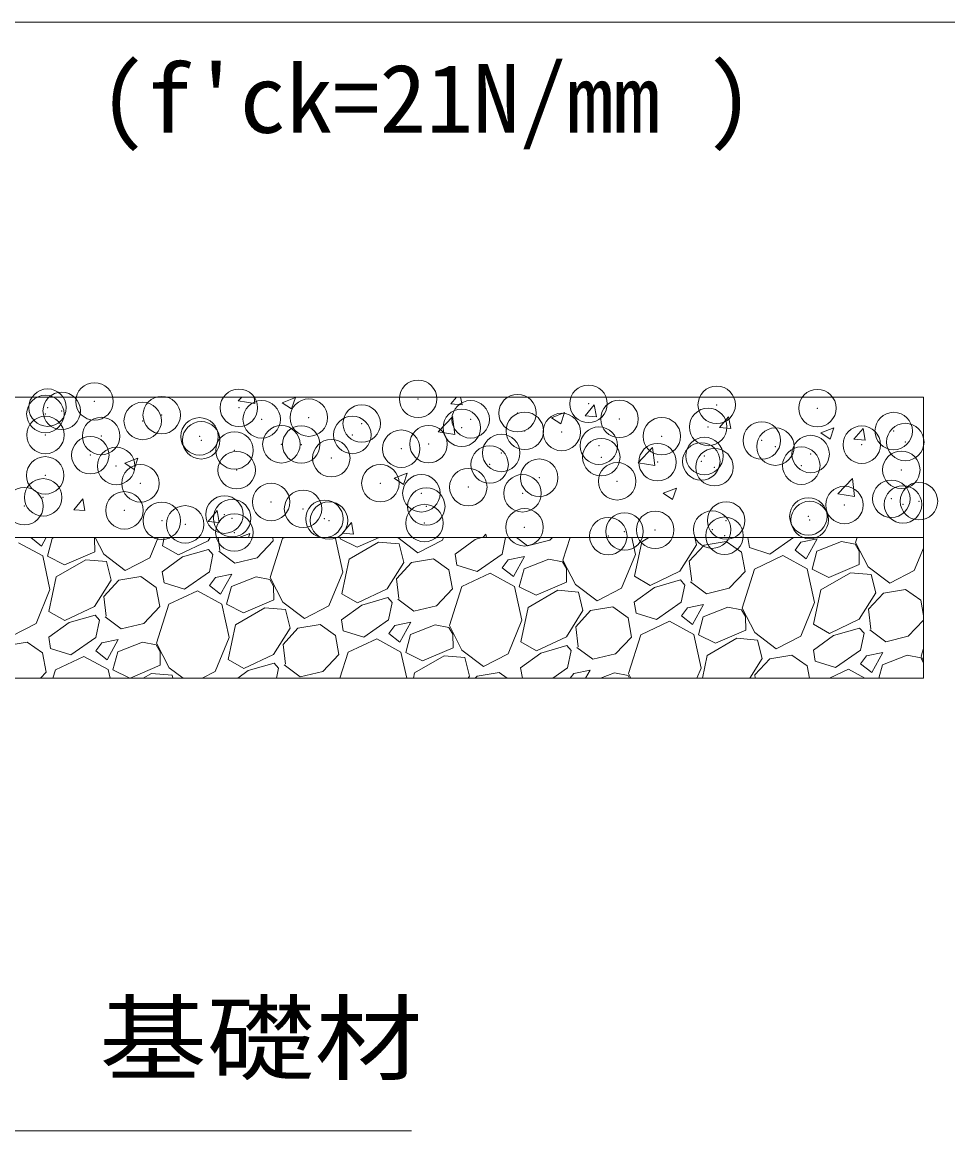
# Model space of a CAD drawing. Units: millimetres at full size; details may follow other scales. Extents: x -112800 to -79200, y 0 to 23760.
# Drawn here: x -97212 to -96217, y 8292 to 9475 of the extents above; entities that cross this region are included whole.
import ezdxf
from ezdxf.enums import TextEntityAlignment as Align

# ---------------------------------------------------------------- set-up
doc = ezdxf.new("R2010")
doc.units = ezdxf.units.MM
doc.header["$LTSCALE"] = 80.0044
doc.header["$PDMODE"] = 32
doc.header["$PDSIZE"] = 40
for name, color, linetype, lineweight in [('0_2', 4, 'Continuous', 13), ('寸法', 6, 'Continuous', 13), ('ﾊｯﾁﾝｸﾞ', 4, 'Continuous', 9)]:
    doc.layers.add(name, color=color, linetype=linetype, lineweight=lineweight)
doc.styles.add('ＭＳ ゴシック', font='')
doc.styles.get('ＭＳ ゴシック').set_extended_font_data('MS Gothic')

msp = doc.modelspace()

# ---------------------------------------------------------------- linework, layer by layer
at = {"layer": '0_2', "color": 7}
for points in [[(-100150, 9075), (-100150, 8925), (-99900, 8925), (-99900, 8342), (-98400, 8342), (-98400, 8925), (-96250, 8925), (-96250, 9075), (-98550, 9075), (-98550, 8492), (-99750, 8492), (-99750, 9075)], [(-98400, 8925), (-96250, 8925), (-96250, 8775), (-98400, 8775)]]:
    msp.add_lwpolyline(points, close=True, dxfattribs=at)
at = {"layer": '寸法'}
for points in [[(-97450, 9075), (-97414.22, 9146.55), (-97250, 9475), (-96216.67, 9475)], [(-97450, 8775), (-97419.39, 8701.09), (-97250, 8292), (-96796.67, 8292)]]:
    msp.add_lwpolyline(points, dxfattribs=at)
at = {"layer": 'ﾊｯﾁﾝｸﾞ'}
for p, q in [((-96981.74, 9071.03), (-96977.94, 9075)), ((-96963.98, 9068.25), (-96964.76, 9075)), ((-96934.68, 9068.96), (-96920.67, 9074.34)), ((-96924.73, 9062.25), (-96920.67, 9074.34)), ((-96754.7, 9067.6), (-96748.49, 9075)), ((-96742.75, 9066.55), (-96744.3, 9075)), ((-96981.76, 9071.01), (-96963.98, 9068.25)), ((-96934.68, 9068.96), (-96924.73, 9062.25)), ((-96754.7, 9067.6), (-96742.75, 9066.56)), ((-96611.25, 9055.05), (-96601.61, 9066.54)), ((-96599.29, 9054), (-96601.61, 9066.54)), ((-96768.29, 9037.93), (-96752.72, 9054.17)), ((-96750.53, 9035.15), (-96752.74, 9054.14)), ((-96647.25, 9052.94), (-96633.25, 9058.32)), ((-96647.25, 9052.94), (-96637.3, 9046.23)), ((-96637.3, 9046.23), (-96633.25, 9058.32)), ((-96611.25, 9055.05), (-96599.29, 9054)), ((-96467.8, 9042.5), (-96458.15, 9053.99)), ((-96455.84, 9041.45), (-96458.15, 9053.99)), ((-96467.8, 9042.5), (-96455.84, 9041.45)), ((-96359.82, 9036.93), (-96345.82, 9042.3)), ((-96349.88, 9030.22), (-96345.82, 9042.3)), ((-96324.34, 9029.95), (-96314.7, 9041.44)), ((-96312.39, 9028.9), (-96314.7, 9041.44)), ((-96768.32, 9037.91), (-96750.53, 9035.15)), ((-96359.82, 9036.93), (-96349.88, 9030.22)), ((-96324.34, 9029.95), (-96312.39, 9028.9)), ((-96554.85, 9004.83), (-96539.27, 9021.06)), ((-96537.08, 9002.05), (-96539.29, 9021.04)), ((-97102.72, 9004.45), (-97088.72, 9009.83)), ((-97102.72, 9004.45), (-97092.77, 8997.74)), ((-97092.77, 8997.74), (-97088.72, 9009.83)), ((-96554.87, 9004.8), (-96537.08, 9002.05)), ((-96815.3, 8988.44), (-96801.29, 8993.81)), ((-96805.35, 8981.73), (-96801.29, 8993.81)), ((-96815.3, 8988.44), (-96805.35, 8981.73)), ((-96341.4, 8971.72), (-96325.82, 8987.96)), ((-96323.63, 8968.94), (-96325.84, 8987.94)), ((-96527.87, 8972.42), (-96513.87, 8977.8)), ((-96527.87, 8972.42), (-96517.92, 8965.71)), ((-96517.92, 8965.71), (-96513.87, 8977.8)), ((-96341.42, 8971.7), (-96323.63, 8968.94)), ((-97157.31, 8954.81), (-97147.66, 8966.3)), ((-97145.35, 8953.77), (-97147.66, 8966.3)), ((-97157.31, 8954.81), (-97145.35, 8953.77)), ((-97013.85, 8942.26), (-97004.21, 8953.75)), ((-97001.9, 8941.22), (-97004.21, 8953.75)), ((-97013.85, 8942.26), (-97001.9, 8941.22)), ((-96870.4, 8929.71), (-96860.76, 8941.2)), ((-96858.45, 8928.67), (-96860.76, 8941.2)), ((-97203.11, 8925), (-97191.66, 8915.98)), ((-97191.66, 8915.98), (-97186.65, 8925)), ((-97180.23, 8924.2), (-97185.36, 8905.07)), ((-97178.19, 8925), (-97180.23, 8924.2)), ((-97135.08, 8924.4), (-97135.43, 8925)), ((-97134.85, 8909.98), (-97135.08, 8924.4)), ((-97134.35, 8925), (-97125.28, 8907.42)), ((-97076.12, 8903.47), (-97067.29, 8925)), ((-97062.46, 8916.21), (-97060.6, 8925)), ((-97013.86, 8921.64), (-97045.57, 8906.56)), ((-97011.73, 8925), (-97013.86, 8921.64)), ((-97001.31, 8911.1), (-97002.97, 8925)), ((-96980.56, 8925), (-96969.34, 8929.31)), ((-96970.78, 8925), (-96969.34, 8929.31)), ((-96961.34, 8903.46), (-96944.23, 8921.43)), ((-96934.34, 8923.9), (-96947.53, 8882.34)), ((-96944.23, 8921.43), (-96944.88, 8925)), ((-96932.01, 8925), (-96934.34, 8923.9)), ((-96877.91, 8924.15), (-96879.46, 8925)), ((-96870.11, 8888.24), (-96877.91, 8924.15)), ((-96872.55, 8925), (-96872.87, 8923.83)), ((-96872.87, 8923.83), (-96854.77, 8914.88)), ((-96870.4, 8929.71), (-96858.45, 8928.67)), ((-96863.39, 8901.82), (-96831.87, 8920.02)), ((-96854.77, 8914.88), (-96831.11, 8925)), ((-96831.87, 8920.02), (-96809.81, 8918.2)), ((-96811.24, 8925), (-96789.8, 8908.74)), ((-96789.8, 8908.74), (-96763.64, 8922.23)), ((-96763.64, 8922.23), (-96762.5, 8925)), ((-96728.56, 8923.08), (-96750.2, 8907.36)), ((-96721.85, 8925), (-96728.56, 8923.08)), ((-96720.37, 8925), (-96717.31, 8928.65)), ((-96716.63, 8925), (-96717.31, 8928.65)), ((-96696.24, 8925), (-96700.01, 8907.23)), ((-96684.48, 8925), (-96672.96, 8916.38)), ((-96672.96, 8916.38), (-96648.85, 8922.22)), ((-96648.85, 8922.22), (-96646.21, 8925)), ((-96627.46, 8925), (-96635.04, 8901.1)), ((-96557.62, 8907), (-96561.53, 8925)), ((-96558.73, 8883.72), (-96550.91, 8920.57)), ((-96550.91, 8920.57), (-96543.24, 8925)), ((-96494.33, 8925), (-96492.37, 8917.19)), ((-96484.21, 8917.05), (-96460.61, 8920.97)), ((-96460.61, 8920.97), (-96444.24, 8909.41)), ((-96435.75, 8914.31), (-96437.53, 8925)), ((-96388.94, 8925), (-96414.01, 8907.46)), ((-96380.9, 8920.11), (-96387.29, 8911.58)), ((-96363.55, 8923.66), (-96380.9, 8920.11)), ((-96375.44, 8902.25), (-96363.55, 8923.66)), ((-96337.67, 8920.83), (-96364.01, 8910.47)), ((-96323.07, 8917.94), (-96337.67, 8920.83)), ((-96320.92, 8925), (-96322.55, 8919.85)), ((-96322.55, 8919.85), (-96309.07, 8893.69)), ((-97190.39, 8905.4), (-97216.33, 8919.52)), ((-97167.26, 8896.12), (-97134.85, 8909.98)), ((-97045.57, 8906.56), (-97062.46, 8916.21)), ((-97013.3, 8912.26), (-97041.05, 8904.32)), ((-97008.59, 8906.9), (-97013.3, 8912.26)), ((-97002.53, 8910.4), (-96985.45, 8897.63)), ((-96809.81, 8918.2), (-96804.86, 8898.43)), ((-96492.37, 8917.19), (-96510.13, 8889.15)), ((-96500.11, 8899.79), (-96484.21, 8917.05)), ((-96440.5, 8888.94), (-96444.24, 8909.41)), ((-96414.01, 8907.46), (-96435.75, 8914.31)), ((-96387.29, 8911.58), (-96375.44, 8902.25)), ((-96364.01, 8910.47), (-96369.14, 8891.34)), ((-96318.87, 8910.67), (-96323.07, 8917.94)), ((-96318.63, 8896.25), (-96318.87, 8910.67)), ((-96259.91, 8889.74), (-96250, 8913.89)), ((-97182.59, 8869.49), (-97190.39, 8905.4)), ((-97185.36, 8905.07), (-97167.26, 8896.12)), ((-97175.88, 8883.06), (-97144.36, 8901.26)), ((-97144.36, 8901.26), (-97122.3, 8899.45)), ((-97125.28, 8907.42), (-97102.28, 8889.99)), ((-97122.3, 8899.45), (-97117.35, 8879.67)), ((-97102.28, 8889.99), (-97076.12, 8903.47)), ((-97041.05, 8904.32), (-97062.69, 8888.6)), ((-97008.59, 8906.9), (-97012.5, 8888.48)), ((-96985.45, 8897.63), (-96961.34, 8903.46)), ((-96871.22, 8864.97), (-96863.39, 8901.82)), ((-96804.86, 8898.43), (-96822.62, 8870.39)), ((-96812.6, 8881.03), (-96796.7, 8898.29)), ((-96796.7, 8898.29), (-96773.1, 8902.22)), ((-96773.1, 8902.22), (-96756.72, 8890.66)), ((-96748.24, 8895.56), (-96750.2, 8907.36)), ((-96700.01, 8907.23), (-96726.5, 8888.71)), ((-96693.39, 8901.36), (-96699.78, 8892.82)), ((-96676.04, 8904.91), (-96693.39, 8901.36)), ((-96687.93, 8883.5), (-96676.04, 8904.91)), ((-96650.15, 8902.07), (-96676.5, 8891.71)), ((-96635.55, 8899.18), (-96650.15, 8902.07)), ((-96631.35, 8891.91), (-96635.55, 8899.18)), ((-96635.04, 8901.1), (-96621.55, 8874.94)), ((-96572.39, 8870.99), (-96557.62, 8907)), ((-96497.58, 8878.61), (-96500.11, 8899.79)), ((-96400.11, 8905.79), (-96430.61, 8891.41)), ((-96374.18, 8891.67), (-96400.11, 8905.79)), ((-96351.04, 8882.39), (-96318.63, 8896.25)), ((-97060.72, 8876.8), (-97062.69, 8888.6)), ((-97012.5, 8888.48), (-97038.99, 8869.95)), ((-96988.53, 8886.15), (-97005.88, 8882.6)), ((-97000.41, 8864.74), (-96988.53, 8886.15)), ((-96884.88, 8852.23), (-96870.11, 8888.24)), ((-96752.98, 8870.18), (-96756.72, 8890.66)), ((-96726.5, 8888.71), (-96748.24, 8895.56)), ((-96712.6, 8887.03), (-96743.1, 8872.66)), ((-96686.66, 8872.91), (-96712.6, 8887.03)), ((-96699.78, 8892.82), (-96687.93, 8883.5)), ((-96676.5, 8891.71), (-96681.63, 8872.58)), ((-96631.11, 8877.5), (-96631.35, 8891.91)), ((-96510.13, 8889.15), (-96541.84, 8874.07)), ((-96457.61, 8870.98), (-96440.5, 8888.94)), ((-96430.61, 8891.41), (-96443.8, 8849.85)), ((-96366.38, 8855.75), (-96374.18, 8891.67)), ((-96369.14, 8891.34), (-96351.04, 8882.39)), ((-96359.66, 8869.33), (-96328.14, 8887.53)), ((-96328.14, 8887.53), (-96306.08, 8885.72)), ((-96309.07, 8893.69), (-96286.07, 8876.26)), ((-96306.08, 8885.72), (-96301.13, 8865.94)), ((-96286.07, 8876.26), (-96259.91, 8889.74)), ((-97183.7, 8846.21), (-97175.88, 8883.06)), ((-97117.35, 8879.67), (-97135.11, 8851.64)), ((-97125.08, 8862.27), (-97109.18, 8879.54)), ((-97109.18, 8879.54), (-97085.58, 8883.46)), ((-97085.58, 8883.46), (-97069.21, 8871.9)), ((-97038.99, 8869.95), (-97060.72, 8876.8)), ((-97005.88, 8882.6), (-97012.26, 8874.06)), ((-97012.26, 8874.06), (-97000.41, 8864.74)), ((-96988.99, 8872.95), (-96994.11, 8853.83)), ((-96962.64, 8883.31), (-96988.99, 8872.95)), ((-96948.04, 8880.43), (-96962.64, 8883.31)), ((-96943.84, 8873.15), (-96948.04, 8880.43)), ((-96947.53, 8882.34), (-96934.04, 8856.18)), ((-96943.6, 8858.74), (-96943.84, 8873.15)), ((-96810.07, 8859.86), (-96812.6, 8881.03)), ((-96743.1, 8872.66), (-96756.28, 8831.1)), ((-96678.86, 8837), (-96686.66, 8872.91)), ((-96681.63, 8872.58), (-96663.53, 8863.64)), ((-96663.53, 8863.63), (-96631.11, 8877.5)), ((-96621.55, 8874.94), (-96598.55, 8857.5)), ((-96541.84, 8874.07), (-96558.73, 8883.72)), ((-96509.57, 8879.78), (-96537.32, 8871.84)), ((-96504.86, 8874.41), (-96509.57, 8879.78)), ((-96504.86, 8874.41), (-96508.77, 8855.99)), ((-96498.8, 8877.91), (-96481.72, 8865.14)), ((-97197.37, 8833.47), (-97182.59, 8869.49)), ((-97122.56, 8841.1), (-97125.08, 8862.27)), ((-97065.47, 8851.43), (-97069.21, 8871.9)), ((-97025.09, 8868.28), (-97055.59, 8853.9)), ((-96999.15, 8854.15), (-97025.09, 8868.28)), ((-96854.33, 8855.32), (-96871.22, 8864.97)), ((-96822.62, 8870.39), (-96854.33, 8855.32)), ((-96822.06, 8861.02), (-96849.81, 8853.08)), ((-96817.34, 8855.66), (-96822.06, 8861.02)), ((-96770.1, 8852.22), (-96752.98, 8870.18)), ((-96672.15, 8850.57), (-96640.63, 8868.77)), ((-96640.63, 8868.77), (-96618.57, 8866.96)), ((-96618.57, 8866.96), (-96613.61, 8847.19)), ((-96598.55, 8857.5), (-96572.39, 8870.99)), ((-96537.32, 8871.84), (-96558.95, 8856.11)), ((-96481.72, 8865.14), (-96457.61, 8870.98)), ((-96367.49, 8832.48), (-96359.66, 8869.33)), ((-96301.13, 8865.94), (-96318.89, 8837.91)), ((-96308.86, 8848.54), (-96292.97, 8865.81)), ((-96292.97, 8865.81), (-96269.37, 8869.73)), ((-96269.37, 8869.73), (-96252.99, 8858.17)), ((-97135.11, 8851.64), (-97166.82, 8836.56)), ((-97082.58, 8833.46), (-97065.47, 8851.43)), ((-97055.59, 8853.9), (-97068.77, 8812.34)), ((-96991.35, 8818.24), (-96999.15, 8854.15)), ((-96994.11, 8853.83), (-96976.01, 8844.88)), ((-96984.64, 8831.82), (-96953.11, 8850.02)), ((-96976.01, 8844.88), (-96943.6, 8858.74)), ((-96953.11, 8850.02), (-96931.05, 8848.2)), ((-96934.04, 8856.18), (-96911.04, 8838.74)), ((-96911.04, 8838.74), (-96884.88, 8852.23)), ((-96849.81, 8853.08), (-96871.44, 8837.36)), ((-96817.34, 8855.66), (-96821.26, 8837.23)), ((-96811.28, 8859.16), (-96794.21, 8846.38)), ((-96794.21, 8846.38), (-96770.1, 8852.22)), ((-96679.97, 8813.72), (-96672.15, 8850.57)), ((-96605.45, 8847.05), (-96581.85, 8850.97)), ((-96581.85, 8850.97), (-96565.48, 8839.41)), ((-96556.99, 8844.31), (-96558.95, 8856.11)), ((-96508.77, 8855.99), (-96535.26, 8837.46)), ((-96502.14, 8850.11), (-96508.53, 8841.58)), ((-96484.8, 8853.66), (-96502.14, 8850.11)), ((-96496.68, 8832.25), (-96484.8, 8853.66)), ((-96458.91, 8850.83), (-96485.26, 8840.47)), ((-96444.31, 8847.94), (-96458.91, 8850.83)), ((-96443.8, 8849.85), (-96430.31, 8823.69)), ((-96381.15, 8819.74), (-96366.38, 8855.75)), ((-96250, 8841.78), (-96252.99, 8858.17)), ((-97166.82, 8836.56), (-97183.7, 8846.21)), ((-97134.54, 8842.26), (-97162.29, 8834.32)), ((-97129.83, 8836.9), (-97134.54, 8842.26)), ((-97123.77, 8840.4), (-97106.69, 8827.63)), ((-96931.05, 8848.2), (-96926.1, 8828.43)), ((-96869.48, 8825.56), (-96871.44, 8837.36)), ((-96821.26, 8837.23), (-96847.74, 8818.71)), ((-96613.62, 8847.19), (-96631.38, 8819.15)), ((-96621.35, 8829.79), (-96605.45, 8847.05)), ((-96561.74, 8818.94), (-96565.48, 8839.41)), ((-96535.26, 8837.46), (-96556.99, 8844.31)), ((-96508.53, 8841.58), (-96496.68, 8832.25)), ((-96485.26, 8840.47), (-96490.38, 8821.34)), ((-96440.11, 8840.67), (-96444.31, 8847.94)), ((-96439.87, 8826.25), (-96440.11, 8840.67)), ((-96318.89, 8837.91), (-96350.6, 8822.83)), ((-96306.34, 8827.37), (-96308.86, 8848.54)), ((-97223.53, 8819.99), (-97197.37, 8833.47)), ((-97162.29, 8834.32), (-97183.93, 8818.6)), ((-97129.83, 8836.9), (-97133.74, 8818.48)), ((-97106.69, 8827.63), (-97082.58, 8833.46)), ((-96992.46, 8794.97), (-96984.64, 8831.82)), ((-96926.1, 8828.43), (-96943.86, 8800.39)), ((-96933.84, 8811.03), (-96917.94, 8828.29)), ((-96917.94, 8828.29), (-96894.34, 8832.22)), ((-96894.34, 8832.22), (-96877.97, 8820.66)), ((-96847.74, 8818.71), (-96869.48, 8825.56)), ((-96814.63, 8831.36), (-96821.02, 8822.82)), ((-96797.28, 8834.91), (-96814.63, 8831.36)), ((-96809.17, 8813.5), (-96797.28, 8834.91)), ((-96771.4, 8832.07), (-96797.74, 8821.71)), ((-96756.8, 8829.18), (-96771.4, 8832.07)), ((-96752.6, 8821.91), (-96756.8, 8829.18)), ((-96756.28, 8831.1), (-96742.8, 8804.94)), ((-96693.64, 8800.99), (-96678.86, 8837)), ((-96618.83, 8808.61), (-96621.35, 8829.79)), ((-96521.36, 8835.79), (-96551.85, 8821.41)), ((-96495.42, 8821.67), (-96521.36, 8835.79)), ((-96472.28, 8812.39), (-96439.87, 8826.25)), ((-96350.6, 8822.83), (-96367.49, 8832.48)), ((-96318.33, 8828.53), (-96346.07, 8820.59)), ((-96313.61, 8823.17), (-96318.33, 8828.53)), ((-96307.55, 8826.67), (-96290.48, 8813.9)), ((-96266.37, 8819.73), (-96250, 8836.91)), ((-97230.43, 8809.54), (-97206.83, 8813.46)), ((-97206.83, 8813.46), (-97190.45, 8801.9)), ((-97181.97, 8806.8), (-97183.93, 8818.6)), ((-97133.74, 8818.48), (-97160.23, 8799.95)), ((-97109.77, 8816.15), (-97127.12, 8812.6)), ((-97121.66, 8794.74), (-97109.77, 8816.15)), ((-97006.12, 8782.23), (-96991.35, 8818.24)), ((-96874.23, 8800.18), (-96877.97, 8820.66)), ((-96833.84, 8817.03), (-96864.34, 8802.66)), ((-96807.91, 8802.91), (-96833.84, 8817.03)), ((-96821.02, 8822.82), (-96809.17, 8813.5)), ((-96797.74, 8821.71), (-96802.87, 8802.58)), ((-96752.36, 8807.5), (-96752.6, 8821.91)), ((-96663.09, 8804.07), (-96679.97, 8813.72)), ((-96631.38, 8819.15), (-96663.09, 8804.07)), ((-96578.85, 8800.98), (-96561.74, 8818.94)), ((-96551.85, 8821.41), (-96565.04, 8779.85)), ((-96487.62, 8785.75), (-96495.42, 8821.67)), ((-96490.38, 8821.34), (-96472.28, 8812.39)), ((-96480.91, 8799.33), (-96449.38, 8817.53)), ((-96449.38, 8817.53), (-96427.32, 8815.72)), ((-96430.31, 8823.69), (-96407.31, 8806.26)), ((-96427.32, 8815.72), (-96422.37, 8795.94)), ((-96407.31, 8806.26), (-96381.15, 8819.74)), ((-96346.08, 8820.59), (-96367.71, 8804.87)), ((-96313.61, 8823.17), (-96317.53, 8804.75)), ((-96290.48, 8813.9), (-96266.37, 8819.73)), ((-97186.72, 8781.43), (-97190.45, 8801.9)), ((-97160.23, 8799.95), (-97181.97, 8806.8)), ((-97127.12, 8812.6), (-97133.51, 8804.06)), ((-97133.51, 8804.06), (-97121.66, 8794.74)), ((-97110.23, 8802.95), (-97115.36, 8783.83)), ((-97083.88, 8813.31), (-97110.23, 8802.95)), ((-97069.28, 8810.43), (-97083.88, 8813.31)), ((-97065.08, 8803.15), (-97069.28, 8810.43)), ((-97068.77, 8812.34), (-97055.28, 8786.18)), ((-97064.85, 8788.74), (-97065.08, 8803.15)), ((-96931.31, 8789.86), (-96933.84, 8811.03)), ((-96864.34, 8802.66), (-96873.12, 8775)), ((-96801.84, 8775), (-96807.91, 8802.91)), ((-96802.87, 8802.58), (-96784.77, 8793.64)), ((-96784.77, 8793.63), (-96752.36, 8807.5)), ((-96742.8, 8804.94), (-96719.8, 8787.5)), ((-96658.56, 8801.84), (-96680.2, 8786.11)), ((-96630.81, 8809.78), (-96658.56, 8801.84)), ((-96626.1, 8804.41), (-96630.81, 8809.78)), ((-96626.1, 8804.41), (-96630.01, 8785.99)), ((-96620.04, 8807.91), (-96602.96, 8795.14)), ((-96365.75, 8793.07), (-96367.71, 8804.87)), ((-96317.53, 8804.75), (-96344.01, 8786.22)), ((-96293.55, 8802.42), (-96310.9, 8798.87)), ((-96305.44, 8781.01), (-96293.55, 8802.42)), ((-96250, 8806.66), (-96252.55, 8798.61)), ((-97146.33, 8798.28), (-97176.83, 8783.9)), ((-97120.39, 8784.15), (-97146.33, 8798.28)), ((-96975.57, 8785.32), (-96992.46, 8794.97)), ((-96943.86, 8800.39), (-96975.57, 8785.32)), ((-96943.3, 8791.02), (-96971.05, 8783.08)), ((-96938.59, 8785.66), (-96943.3, 8791.02)), ((-96891.34, 8782.22), (-96874.23, 8800.18)), ((-96793.39, 8780.57), (-96761.87, 8798.77)), ((-96761.87, 8798.77), (-96739.81, 8796.96)), ((-96739.81, 8796.96), (-96734.86, 8777.19)), ((-96719.8, 8787.5), (-96693.64, 8800.99)), ((-96602.96, 8795.14), (-96578.85, 8800.98)), ((-96486.07, 8775), (-96480.91, 8799.33)), ((-96422.37, 8795.94), (-96435.64, 8775)), ((-96430.11, 8778.54), (-96414.21, 8795.81)), ((-96414.21, 8795.81), (-96390.61, 8799.73)), ((-96390.61, 8799.73), (-96374.24, 8788.17)), ((-96344.01, 8786.22), (-96365.75, 8793.07)), ((-96310.9, 8798.87), (-96317.29, 8790.33)), ((-96317.29, 8790.33), (-96305.44, 8781.01)), ((-96267.67, 8799.58), (-96294.01, 8789.22)), ((-96253.07, 8796.7), (-96267.67, 8799.58)), ((-96250, 8791.39), (-96253.07, 8796.7)), ((-96252.55, 8798.61), (-96250, 8793.66)), ((-97192.84, 8775), (-97186.72, 8781.43)), ((-97176.83, 8783.9), (-97179.65, 8775)), ((-97118.41, 8775), (-97120.39, 8784.15)), ((-97115.36, 8783.83), (-97097.5, 8775)), ((-97096.97, 8775), (-97064.85, 8788.74)), ((-97083.05, 8775), (-97074.36, 8780.02)), ((-97074.36, 8780.02), (-97052.3, 8778.2)), ((-97055.28, 8786.18), (-97040.54, 8775)), ((-97052.3, 8778.2), (-97051.49, 8775)), ((-97020.15, 8775), (-97006.12, 8782.23)), ((-96971.05, 8783.08), (-96982.17, 8775)), ((-96938.59, 8785.66), (-96940.85, 8775)), ((-96932.53, 8789.16), (-96915.45, 8776.38)), ((-96915.45, 8776.38), (-96891.34, 8782.22)), ((-96794.58, 8775), (-96793.39, 8780.57)), ((-96726.7, 8777.05), (-96703.1, 8780.97)), ((-96703.1, 8780.97), (-96694.64, 8775)), ((-96678.35, 8775), (-96680.2, 8786.11)), ((-96630.01, 8785.99), (-96645.72, 8775)), ((-96623.39, 8780.11), (-96627.21, 8775)), ((-96606.04, 8783.66), (-96623.39, 8780.11)), ((-96610.85, 8775), (-96606.04, 8783.66)), ((-96580.15, 8780.83), (-96594.97, 8775)), ((-96565.55, 8777.94), (-96580.15, 8780.83)), ((-96563.85, 8775), (-96565.55, 8777.94)), ((-96565.04, 8779.85), (-96562.54, 8775)), ((-96492.03, 8775), (-96487.62, 8785.75)), ((-96429.69, 8775), (-96430.11, 8778.54)), ((-96371.83, 8775), (-96374.24, 8788.17)), ((-96330.11, 8784.55), (-96350.37, 8775)), ((-96312.58, 8775), (-96330.11, 8784.55)), ((-96294.01, 8789.22), (-96297.82, 8775)), ((-96734.86, 8777.19), (-96736.24, 8775)), ((-96728.58, 8775), (-96726.7, 8777.05))]:
    msp.add_line(p, q, dxfattribs=at)
for p in [(-97135.1, 9070.29), (-96789.67, 9073.05), (-96607.72, 9067.77), (-96470.86, 9066.67), (-97187.5, 9056.9), (-97185.17, 9063.7), (-97170.11, 9060.23), (-97063.34, 9055.72), (-96980.91, 9063.56), (-96683.46, 9057.79), (-96363.37, 9063.12), (-97083.6, 9049.48), (-96956.58, 9051.21), (-96906.3, 9053.02), (-96849.81, 9046.7), (-96743.05, 9042.19), (-96733.53, 9051.2), (-96574.73, 9051.67), (-96480.01, 9043.1), (-97187.47, 9034.49), (-97127.94, 9033.37), (-97022.94, 9033), (-96859.84, 9034.57), (-96675.76, 9038.87), (-96636.28, 9037.68), (-96529.52, 9033.17), (-96281.9, 9038.71), (-97021.17, 9028.86), (-96935.59, 9024.6), (-96914.41, 9024.35), (-96807.64, 9019.84), (-96778.44, 9024.78), (-96596.65, 9023.08), (-96422.75, 9028.66), (-96408.21, 9022.08), (-96315.99, 9024.15), (-96269.58, 9026.97), (-97139.58, 9012.98), (-96985.66, 9018.01), (-96882.32, 9009.79), (-96700.88, 9015.33), (-96594.11, 9010.81), (-96487.35, 9006.3), (-96483.95, 9012.11), (-96370.6, 9014.17), (-97111.97, 9001.38), (-96983.34, 8996.99), (-96713.28, 9003.05), (-96534.02, 9005.51), (-96473.29, 9000.09), (-96380.58, 9001.79), (-96273.82, 8997.28), (-97187.71, 8991.41), (-97086.03, 8982.9), (-96829.92, 8983.03), (-96660.33, 8988.88), (-96577.17, 8985.09), (-96786.15, 8972.32), (-96736.08, 8978.91), (-96678.19, 8972.29), (-97189.91, 8967.91), (-96946.56, 8963.01), (-96334.51, 8959.82), (-96284.44, 8966.42), (-96272.01, 8960.39), (-96254.99, 8963.81), (-97209.9, 8958.57), (-97103.13, 8954.06), (-96996.37, 8949.55), (-96912.46, 8955.69), (-96780.88, 8958.21), (-96373.03, 8947.59), (-97063.19, 8942.99), (-97038.27, 8939.13), (-96988.2, 8945.72), (-96889.6, 8945.04), (-96884.75, 8943.21), (-96782.84, 8940.53), (-96676.07, 8936.02), (-96460.82, 8943.2), (-96371.63, 8943.79), (-96985.77, 8930.41), (-96586.63, 8926.63), (-96569.31, 8931.51), (-96536.57, 8933.22), (-96475.72, 8933.51), (-96462.54, 8927)]:
    msp.add_point(p, dxfattribs=at)

# ---------------------------------------------------------------- texts
at = {"layer": '寸法', "color": 3, "style": 'ＭＳ ゴシック'}
msp.add_text("(f'ck=21N/mm )", height=73.31, dxfattribs=at).set_placement((-97130, 9335), align=Align.BOTTOM_LEFT)
at = {"layer": '寸法', "style": 'ＭＳ ゴシック', "width": 1.15}
msp.add_text('基礎材', height=73.31, dxfattribs=at).set_placement((-97130, 8332), align=Align.BOTTOM_LEFT)

doc.saveas('drawing.dxf')
